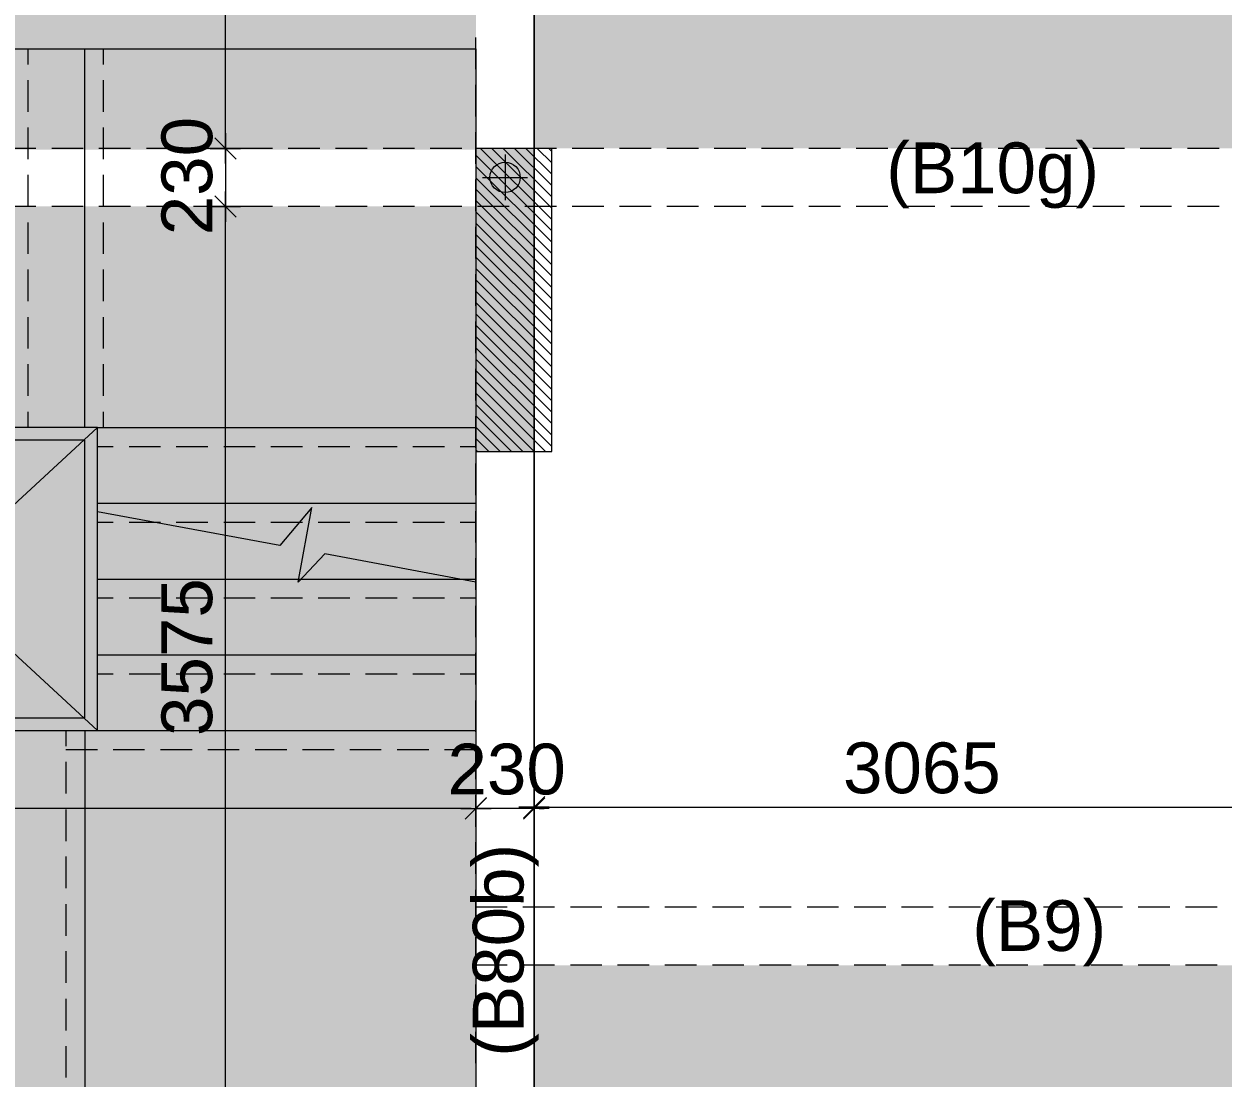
# Model space of a CAD drawing. Header units: millimetres. Extents: x -1303 to 98744, y -1303 to 90097.
# Drawn here: x 43673 to 48424, y 21506 to 25680 of the extents above; entities that cross this region are included whole.
import ezdxf

# ---------------------------------------------------------------- set-up
doc = ezdxf.new("R2010")
doc.units = ezdxf.units.MM
doc.layers.add('PDF_Geometry', color=7, linetype='Continuous')
doc.layers.add('PDF_Text', color=7, linetype='Continuous')
doc.layers.add('PDF_Solid Fills', color=192, linetype='Continuous', true_color=0xc2c0c0c0)
doc.styles.add('PDF ArialMT', font='arial.ttf')

msp = doc.modelspace()

# ---------------------------------------------------------------- hatches: boundary and pattern name
at = {"layer": 'PDF_Solid Fills', "true_color": 0x0000b2}
h = msp.add_hatch(color=33, dxfattribs=at)
h.paths.add_polyline_path([(22404.2843, 31942.72087), (22404.2843, 32112.74047), (19209.26177, 32112.74047), (19209.26177, 30922.67974), (22404.2843, 30922.67974), (22404.2843, 31642.7072), (21409.2932, 31642.7072), (21409.2932, 31942.72087)], flags=0)
h.paths.add_polyline_path([(11529.29261, 29607.70354), (11529.29261, 32397.68983), (12814.30857, 32397.68983), (12814.30857, 29607.70354)], flags=0)
h.paths.add_polyline_path([(12814.30857, 32627.71257), (12814.30857, 34142.75024), (8234.23832, 34142.75024), (8234.23832, 32627.71257)], flags=0)
h.paths.add_polyline_path([(12814.30857, 22167.74491), (12814.30857, 24957.72913), (11529.29261, 24957.72913), (11529.29261, 22167.74491)], flags=0)
h.paths.add_polyline_path([(8234.23832, 21937.72009), (8234.23832, 20422.68242), (12814.30857, 20422.68242), (12814.30857, 21937.72009)], flags=0)
h.paths.add_polyline_path([(21869.25605, 23642.75499), (21869.25605, 22452.69219), (19209.26177, 22452.69219), (19209.26177, 23642.75499)], flags=0)
h.paths.add_polyline_path([(23229.25373, 22452.69219), (23229.25373, 23642.75499), (25959.23687, 23642.75499), (25959.23687, 22452.69219)], flags=0)
h.paths.add_polyline_path([(32354.27376, 21952.6997), (32354.27376, 20422.68242), (36934.25928, 20422.68242), (36934.25928, 21952.6997)], flags=0)
h.paths.add_polyline_path([(33639.29074, 24957.72913), (33639.29074, 22182.72451), (32354.27376, 22182.72451), (32354.27376, 24957.72913)], flags=0)
h.paths.add_polyline_path([(26964.2984, 30922.67974), (26964.2984, 32112.74047), (30159.32092, 32112.74047), (30159.32092, 30922.67974)], flags=0)
h.paths.add_polyline_path([(28349.2614, 32342.68057), (28349.2614, 33242.7154), (27564.23691, 33242.7154), (27564.23691, 32342.68057)], flags=0)
h.paths.add_polyline_path([(40634.2682, 32627.71257), (40634.2682, 34142.75024), (36554.27309, 34142.75024), (36554.27309, 32627.71257)], flags=0)
h.paths.add_polyline_path([(36554.27309, 29607.70354), (36554.27309, 32397.68983), (37839.28802, 32397.68983), (37839.28802, 29607.70354)], flags=0)
h.paths.add_polyline_path([(41994.26382, 34142.75024), (41994.26382, 32627.71257), (46074.25892, 32627.71257), (46074.25892, 34142.75024)], flags=0)
h.paths.add_polyline_path([(46074.25892, 32397.68983), (46074.25892, 29607.70354), (44789.244, 29607.70354), (44789.244, 32397.68983)], flags=0)
h.paths.add_polyline_path([(45694.27273, 20422.68242), (45694.27273, 21952.6997), (50274.26033, 21952.6997), (50274.26033, 20422.68242)], flags=0)
h.paths.add_polyline_path([(48989.24127, 22182.72451), (48989.24127, 24957.72913), (50274.26033, 24957.72913), (50274.26033, 22182.72451)], flags=0)
h.paths.add_polyline_path([(52469.2958, 32112.74047), (52469.2958, 30922.67974), (55664.23361, 30922.67974), (55664.23361, 32112.74047)], flags=0)
h.paths.add_polyline_path([(55064.29717, 32342.68057), (55064.29717, 33242.7154), (54439.30655, 33242.7154), (54439.30655, 32342.68057)], flags=0)
h.paths.add_polyline_path([(63419.27024, 30922.67974), (63419.27024, 32112.74047), (60524.25933, 32112.74047), (60524.25933, 31222.69135), (60224.24978, 31222.69135), (60224.24978, 30922.67974)], flags=0)
h.paths.add_polyline_path([(60819.28118, 23642.75499), (60819.28118, 22452.69219), (63419.27024, 22452.69219), (63419.27024, 23642.75499)], flags=0)
h.paths.add_polyline_path([(56669.29721, 23642.75499), (56669.29721, 22452.69219), (59359.2507, 22452.69219), (59359.2507, 23642.75499)], flags=0)
h.paths.add_polyline_path([(71099.24354, 29607.70354), (71099.24354, 32397.68983), (69814.31126, 32397.68983), (69814.31126, 29607.70354)], flags=0)
h.paths.add_polyline_path([(71099.24354, 22167.74491), (71099.24354, 24957.72913), (69814.31126, 24957.72913), (69814.31126, 22167.74491)], flags=0)
h.paths.add_polyline_path([(69814.31126, 21937.72009), (69814.31126, 20422.68242), (74394.29472, 20422.68242), (74394.29472, 21937.72009)], flags=0)
h.paths.add_polyline_path([(69814.31126, 34142.75024), (69814.31126, 32627.71257), (74394.29472, 32627.71257), (74394.29472, 34142.75024)], flags=0)
at = {"layer": 'PDF_Solid Fills', "true_color": 0x00007f}
h = msp.add_hatch(color=254, dxfattribs=at)
h.paths.add_polyline_path([(31469.30117, 29377.68079), (31469.30117, 25187.75188), (33129.31253, 25187.75188), (33129.31253, 29377.68079)], flags=0)
h.paths.add_polyline_path([(33359.25057, 25187.75188), (33359.25057, 29377.68079), (36934.25928, 29377.68079), (36934.25928, 25187.75188)], flags=0)
h.paths.add_polyline_path([(37164.2841, 25187.75188), (37164.2841, 29377.68079), (40934.27775, 29377.68079), (40934.27775, 25187.75188)], flags=0)
h.paths.add_polyline_path([(41164.30255, 25182.67534), (41164.30255, 29377.68079), (45464.24791, 29377.68079), (45464.24791, 25182.67534)], flags=0)
h.paths.add_polyline_path([(45694.27273, 29377.68079), (45694.27273, 25187.75188), (49039.2587, 25187.75188), (49039.2587, 29377.68079)], flags=0)
h.paths.add_polyline_path([(49269.28352, 25187.75188), (49269.28352, 29377.68079), (51159.31349, 29377.68079), (51159.31349, 25187.75188)], flags=0)
h.paths.add_polyline_path([(41164.30255, 21382.72041), (41164.30255, 24957.72913), (45464.24791, 24957.72913), (45464.24791, 21382.72041)], flags=0)
h.paths.add_polyline_path([(37164.2841, 24957.72913), (37164.2841, 21382.72041), (40934.27775, 21382.72041), (40934.27775, 24957.72913)], flags=0)
h.paths.add_polyline_path([(40934.27775, 19182.68898), (40934.27775, 21152.69766), (37164.2841, 21152.69766), (37164.2841, 18512.67482), (40864.28888, 18512.67482), (40864.28888, 19182.68898)], flags=0)
h.paths.add_polyline_path([(41164.30255, 21152.69766), (41164.30255, 18512.67482), (43234.25726, 18512.67482), (43234.25726, 21152.69766)], flags=0)
h.paths.add_polyline_path([(41164.30255, 18282.73679), (45464.24791, 18282.73679), (45464.24791, 15760.43508), (41164.30255, 15663.95813)], flags=0)
h.paths.add_polyline_path([(37164.2841, 18282.73679), (40934.27775, 18282.73679), (40934.27775, 15658.79481), (37164.2841, 15574.16518)], flags=0)
h.paths.add_polyline_path([(12814.30857, 29377.68079), (12814.30857, 25187.75188), (8234.23832, 25187.75188), (8234.23832, 29377.68079)], flags=0)
h.paths.add_polyline_path([(13044.24764, 25187.75188), (13044.24764, 29377.68079), (15954.23712, 29377.68079), (15954.23712, 25187.75188)], flags=0)
h.paths.add_polyline_path([(16184.2609, 29377.68079), (16184.2609, 25187.75188), (18909.25016, 25187.75188), (18909.25016, 29377.68079)], flags=0)
h.paths.add_polyline_path([(66559.28558, 25187.75188), (66559.28558, 29377.68079), (63649.29506, 29377.68079), (63649.29506, 25187.75188)], flags=0)
h.paths.add_polyline_path([(66789.30626, 25187.75188), (66789.30626, 29377.68079), (69584.28231, 29377.68079), (69584.28231, 25187.75188)], flags=0)
h.paths.add_polyline_path([(69814.31126, 29377.68079), (69814.31126, 25187.75188), (74394.29472, 25187.75188), (74394.29472, 29377.68079)], flags=0)

# ---------------------------------------------------------------- linework, layer by layer
at = {"layer": 'PDF_Geometry', "color": 9, "lineweight": 0, "true_color": 0xc0c0c0}
for points in [[(46073.83743, 29377.25722), (45693.85123, 29377.25722), (45693.85123, 18282.31322), (45693.85123, 29607.44939)], [(41163.62486, 18282.31322), (41163.62486, 25582.46561), (45463.65699, 25582.46561), (45463.65699, 21382.29685)], [(43688.97208, 25519.83845), (43688.97208, 25582.46561)], [(43914.08771, 24081.98192), (43914.08771, 25582.46561)], [(43988.56426, 25519.83845), (43988.56426, 25582.46561)], [(43688.97208, 25331.96109), (43688.97208, 25457.21335)], [(43988.56426, 25331.96109), (43988.56426, 25457.21335)], [(43688.97208, 25144.93086), (43688.97208, 25270.18105)], [(43988.56426, 25144.93086), (43988.56426, 25270.18105)], [(43688.97208, 24957.05143), (43688.97208, 25082.30369)], [(43988.56426, 24957.05143), (43988.56426, 25082.30369)], [(43688.97208, 24770.0212), (43688.97208, 24894.42634)], [(43988.56426, 24770.0212), (43988.56426, 24894.42634)], [(43688.97208, 24582.14385), (43688.97208, 24707.39403)], [(43988.56426, 24582.14385), (43988.56426, 24707.39403)], [(43688.97208, 24395.11154), (43688.97208, 24519.51668)], [(43988.56426, 24395.11154), (43988.56426, 24519.51668)], [(43688.97208, 24207.23419), (43688.97208, 24332.48645)], [(43988.56426, 24207.23419), (43988.56426, 24332.48645)], [(43688.97208, 24081.98192), (43688.97208, 24144.60702)], [(43988.56426, 24081.98192), (43988.56426, 24144.60702)], [(41163.62486, 24081.98192), (42664.11061, 24081.98192), (43964.01837, 22881.93341), (45463.65699, 22881.93341)], [(41163.62486, 22881.93341), (42664.11061, 22881.93341), (43964.01837, 24081.98192), (45463.65699, 24081.98192)], [(43964.01837, 24007.50744), (44026.64759, 24007.50744)], [(44089.27269, 24007.50744), (44213.67576, 24007.50744)], [(44276.30499, 24007.50744), (44401.55518, 24007.50744)], [(44464.18028, 24007.50744), (44588.58749, 24007.50744)], [(44651.21258, 24007.50744), (44776.46278, 24007.50744)], [(44839.092, 24007.50744), (44963.49507, 24007.50744)], [(45026.12018, 24007.50744), (45151.3745, 24007.50744)], [(45213.9996, 24007.50744), (45339.24979, 24007.50744)], [(45401.0319, 24007.50744), (45463.65699, 24007.50744)], [(43964.01837, 23782.39388), (45463.65699, 23782.39388)], [(45463.65699, 23470.10931), (44864.48089, 23581.82), (44758.69386, 23470.10931), (44813.70311, 23765.46795), (44686.75868, 23614.8268), (43964.01837, 23748.54203)], [(43964.01837, 23707.07227), (44026.64759, 23707.07227)], [(44089.27269, 23707.07227), (44213.67576, 23707.07227)], [(44276.30499, 23707.07227), (44401.55518, 23707.07227)], [(44464.18028, 23707.07227), (44588.58749, 23707.07227)], [(44651.21258, 23707.07227), (44776.46278, 23707.07227)], [(44839.092, 23707.07227), (44963.49507, 23707.07227)], [(45026.12018, 23707.07227), (45151.3745, 23707.07227)], [(45213.9996, 23707.07227), (45339.24979, 23707.07227)], [(45401.0319, 23707.07227), (45463.65699, 23707.07227)], [(43964.01837, 23481.9587), (45463.65699, 23481.9587)], [(43964.01837, 23407.48422), (44026.64759, 23407.48422)], [(44089.27269, 23407.48422), (44213.67576, 23407.48422)], [(44276.30499, 23407.48422), (44401.55518, 23407.48422)], [(44464.18028, 23407.48422), (44588.58749, 23407.48422)], [(44651.21258, 23407.48422), (44776.46278, 23407.48422)], [(44839.092, 23407.48422), (44963.49507, 23407.48422)], [(45026.12018, 23407.48422), (45151.3745, 23407.48422)], [(45213.9996, 23407.48422), (45339.24979, 23407.48422)], [(45401.0319, 23407.48422), (45463.65699, 23407.48422)], [(43964.01837, 23182.36858), (45463.65699, 23182.36858)], [(43964.01837, 23107.04905), (44026.64759, 23107.04905)], [(44089.27269, 23107.04905), (44213.67576, 23107.04905)], [(44276.30499, 23107.04905), (44401.55518, 23107.04905)], [(44464.18028, 23107.04905), (44588.58749, 23107.04905)], [(44651.21258, 23107.04905), (44776.46278, 23107.04905)], [(44839.092, 23107.04905), (44963.49507, 23107.04905)], [(45026.12018, 23107.04905), (45151.3745, 23107.04905)], [(45213.9996, 23107.04905), (45339.24979, 23107.04905)], [(45401.0319, 23107.04905), (45463.65699, 23107.04905)], [(43838.76817, 22881.93341), (43838.76817, 22820.15337)], [(43914.08771, 22881.93341), (43914.08771, 21382.29685)], [(43838.76817, 22807.45892), (43964.01837, 22807.45892)], [(44026.64759, 22807.45892), (44151.05066, 22807.45892)], [(44213.67576, 22807.45892), (44338.93009, 22807.45892)], [(44401.55518, 22807.45892), (44525.96239, 22807.45892)], [(44588.58749, 22807.45892), (44713.83768, 22807.45892)], [(44776.46278, 22807.45892), (44901.71711, 22807.45892)], [(44963.49507, 22807.45892), (45088.7494, 22807.45892)], [(45151.3745, 22807.45892), (45276.62469, 22807.45892)], [(45339.24979, 22807.45892), (45463.65699, 22807.45892)], [(43838.76817, 22757.52827), (43838.76817, 22632.27601)], [(43838.76817, 22569.65092), (43838.76817, 22444.39866)], [(43838.76817, 22382.61862), (43838.76817, 22257.36635)], [(43838.76817, 22194.74126), (43838.76817, 22069.489)], [(43838.76817, 22007.70896), (43838.76817, 21882.45877)], [(43838.76817, 21819.8316), (43838.76817, 21694.57934)], [(43838.76817, 21631.95425), (43838.76817, 21507.54911)]]:
    msp.add_lwpolyline(points, dxfattribs=at)
at = {"layer": 'PDF_Geometry', "color": 122, "lineweight": 0, "true_color": 0x00b88a}
for points in [[(44470.95313, 25227.02118), (44470.95313, 25207.55595), (44470.95313, 29356.94694), (44470.95313, 29337.48171)], [(44470.95313, 25187.24567), (44470.95313, 24957.05143)], [(44470.95313, 21422.07236), (44470.95313, 21402.60713), (44470.95313, 24937.58828), (44470.95313, 24917.27592)], [(45421.34218, 22531.56759), (45505.97181, 22616.19721)], [(45421.34218, 22530.72046), (45505.97181, 22615.35009)], [(45463.65699, 22633.96819), (45463.65699, 22513.79454)], [(45463.65699, 22633.12314), (45463.65699, 22512.94948)], [(45736.16604, 22620.42869), (45651.53641, 22534.95194)], [(45736.16604, 22615.35009), (45651.53641, 22530.72046)], [(45693.85123, 22518.02602), (45693.85123, 22637.35462)], [(45693.85123, 22512.94948), (45693.85123, 22633.12314)], [(45444.19383, 22573.8824), (41183.93514, 22573.8824), (41204.24956, 22573.8824)], [(45403.56913, 22573.8824), (45523.74486, 22573.8824)], [(45403.56913, 22573.03527), (45523.74486, 22573.03527)], [(45444.19383, 22573.03527), (45423.87942, 22573.03527)], [(45693.85123, 22573.03527), (45463.65699, 22573.03527)], [(45753.93496, 22578.11388), (45633.76337, 22578.11388)], [(45753.93496, 22573.03527), (45633.76337, 22573.03527)], [(45714.16152, 22578.11388), (48738.82353, 22578.11388), (48718.51325, 22578.11388)], [(45714.16152, 22573.03527), (45733.62467, 22573.03527)]]:
    msp.add_lwpolyline(points, dxfattribs=at)
at = {"layer": 'PDF_Geometry', "color": 157, "lineweight": 0, "true_color": 0x3f5f7f}
for points in [[(45463.65699, 25501.22034), (45463.65699, 25626.4726)], [(45693.85123, 25503.75965), (45693.85123, 25629.01191)], [(45463.65699, 25314.19011), (45463.65699, 25438.59525)], [(45693.85123, 25316.72734), (45693.85123, 25441.13455)], [(45463.65699, 25126.31068), (45463.65699, 25251.56294)], [(45693.85123, 25128.84999), (45693.85123, 25254.10225)], [(43720.28669, 25187.24567), (43595.0365, 25187.24567)], [(43907.319, 25187.24567), (43782.91179, 25187.24567)], [(44095.19429, 25187.24567), (43969.94409, 25187.24567)], [(44282.22658, 25187.24567), (44157.82351, 25187.24567)], [(44470.10601, 25187.24567), (44344.85169, 25187.24567)], [(44657.9813, 25187.24567), (44532.73111, 25187.24567)], [(44845.0136, 25187.24567), (44719.76341, 25187.24567)], [(45032.89303, 25187.24567), (44907.6387, 25187.24567)], [(45219.92532, 25187.24567), (45095.51812, 25187.24567)], [(45407.80061, 25187.24567), (45282.55042, 25187.24567)], [(45594.83291, 25187.24567), (45470.42571, 25187.24567)], [(45782.71234, 25187.24567), (45657.45801, 25187.24567)], [(45969.74051, 25187.24567), (45845.33744, 25187.24567)], [(46157.61993, 25187.24567), (46032.36973, 25187.24567)], [(46345.49935, 25187.24567), (46220.24502, 25187.24567)], [(46532.52752, 25187.24567), (46407.27733, 25187.24567)], [(46720.40694, 25187.24567), (46595.15675, 25187.24567)], [(46907.43925, 25187.24567), (46782.18492, 25187.24567)], [(47095.31454, 25187.24567), (46970.06434, 25187.24567)], [(47282.34683, 25187.24567), (47157.94376, 25187.24567)], [(47470.22626, 25187.24567), (47344.97194, 25187.24567)], [(47657.25856, 25187.24567), (47532.85136, 25187.24567)], [(47845.13385, 25187.24567), (47719.88366, 25187.24567)], [(48033.01328, 25187.24567), (47907.75895, 25187.24567)], [(48220.04557, 25187.24567), (48094.79124, 25187.24567)], [(48407.92086, 25187.24567), (48282.67067, 25187.24567)], [(45463.65699, 24939.28045), (45463.65699, 25063.68559)], [(45693.85123, 24941.81976), (45693.85123, 25066.22489)], [(43720.28669, 24957.05143), (43595.0365, 24957.05143)], [(43907.319, 24957.05143), (43782.91179, 24957.05143)], [(44095.19429, 24957.05143), (43969.94409, 24957.05143)], [(44282.22658, 24957.05143), (44157.82351, 24957.05143)], [(44470.10601, 24957.05143), (44344.85169, 24957.05143)], [(44657.9813, 24957.05143), (44532.73111, 24957.05143)], [(44845.0136, 24957.05143), (44719.76341, 24957.05143)], [(45032.89303, 24957.05143), (44907.6387, 24957.05143)], [(45219.92532, 24957.05143), (45095.51812, 24957.05143)], [(45407.80061, 24957.05143), (45282.55042, 24957.05143)], [(45594.83291, 24957.05143), (45470.42571, 24957.05143)], [(45782.71234, 24957.05143), (45657.45801, 24957.05143)], [(45969.74051, 24957.05143), (45845.33744, 24957.05143)], [(46157.61993, 24957.05143), (46032.36973, 24957.05143)], [(46345.49935, 24957.05143), (46220.24502, 24957.05143)], [(46532.52752, 24957.05143), (46407.27733, 24957.05143)], [(46720.40694, 24957.05143), (46595.15675, 24957.05143)], [(46907.43925, 24957.05143), (46782.18492, 24957.05143)], [(47095.31454, 24957.05143), (46970.06434, 24957.05143)], [(47282.34683, 24957.05143), (47157.94376, 24957.05143)], [(47470.22626, 24957.05143), (47344.97194, 24957.05143)], [(47657.25856, 24957.05143), (47532.85136, 24957.05143)], [(47845.13385, 24957.05143), (47719.88366, 24957.05143)], [(48033.01328, 24957.05143), (47907.75895, 24957.05143)], [(48220.04557, 24957.05143), (48094.79124, 24957.05143)], [(48407.92086, 24957.05143), (48282.67067, 24957.05143)], [(45463.65699, 24751.4031), (45463.65699, 24876.65329)], [(45693.85123, 24753.94033), (45693.85123, 24879.19259)], [(45463.65699, 24564.37079), (45463.65699, 24688.77593)], [(45693.85123, 24566.9101), (45693.85123, 24691.31523)], [(45463.65699, 24376.49344), (45463.65699, 24501.7457)], [(45693.85123, 24379.03274), (45693.85123, 24504.28293)], [(45463.65699, 24188.61608), (45463.65699, 24313.86627)], [(45693.85123, 24191.15331), (45693.85123, 24316.40557)], [(45463.65699, 24001.58378), (45463.65699, 24126.83604)], [(45693.85123, 24004.12308), (45693.85123, 24129.37534)], [(45463.65699, 23813.70642), (45463.65699, 23938.95869)], [(45693.85123, 23816.24573), (45693.85123, 23941.49592)], [(45693.85123, 23629.21342), (45693.85123, 23753.61856)], [(45463.65699, 23626.67412), (45463.65699, 23751.07926)], [(45463.65699, 23438.79677), (45463.65699, 23564.04903)], [(45693.85123, 23441.33607), (45693.85123, 23566.58833)], [(45463.65699, 23251.76446), (45463.65699, 23376.17167)], [(45693.85123, 23254.30377), (45693.85123, 23378.7089)], [(45463.65699, 23063.88711), (45463.65699, 23189.13937)], [(45693.85123, 23066.42641), (45693.85123, 23191.67867)], [(45463.65699, 22876.85688), (45463.65699, 23001.26201)], [(45693.85123, 22879.39411), (45693.85123, 23003.80132)], [(45463.65699, 22688.97745), (45463.65699, 22814.22971)], [(45693.85123, 22691.51675), (45693.85123, 22816.76901)], [(45463.65699, 22501.10009), (45463.65699, 22626.35235)], [(45693.85123, 22503.6394), (45693.85123, 22628.89166)], [(45463.65699, 22314.06986), (45463.65699, 22439.32005)], [(45693.85123, 22316.60709), (45693.85123, 22441.85935)], [(45463.65699, 22126.19043), (45463.65699, 22251.44269)], [(45693.85123, 22128.72974), (45693.85123, 22253.982)], [(45587.21708, 22182.04682), (45463.65699, 22182.04682)], [(45775.09237, 22182.04682), (45649.84217, 22182.04682)], [(45962.97179, 22182.04682), (45837.72159, 22182.04682)], [(46150.00409, 22182.04682), (46024.74977, 22182.04682)], [(46337.87938, 22182.04682), (46212.62919, 22182.04682)], [(46524.91168, 22182.04682), (46400.50861, 22182.04682)], [(46712.79111, 22182.04682), (46587.53678, 22182.04682)], [(46899.8234, 22182.04682), (46775.4162, 22182.04682)], [(47087.69869, 22182.04682), (46962.4485, 22182.04682)], [(47274.731, 22182.04682), (47150.32379, 22182.04682)], [(47462.61042, 22182.04682), (47337.35609, 22182.04682)], [(47650.48571, 22182.04682), (47525.23552, 22182.04682)], [(47837.51801, 22182.04682), (47712.26781, 22182.04682)], [(48025.39743, 22182.04682), (47900.1431, 22182.04682)], [(48212.4256, 22182.04682), (48088.02253, 22182.04682)], [(48400.30502, 22182.04682), (48275.05483, 22182.04682)], [(45463.65699, 21939.1602), (45463.65699, 22063.56534)], [(45693.85123, 21941.69951), (45693.85123, 22066.10464)], [(45587.21708, 21952.6997), (45463.65699, 21952.6997)], [(45775.09237, 21952.6997), (45649.84217, 21952.6997)], [(45962.97179, 21952.6997), (45837.72159, 21952.6997)], [(46150.00409, 21952.6997), (46024.74977, 21952.6997)], [(46337.87938, 21952.6997), (46212.62919, 21952.6997)], [(46524.91168, 21952.6997), (46400.50861, 21952.6997)], [(46712.79111, 21952.6997), (46587.53678, 21952.6997)], [(46899.8234, 21952.6997), (46775.4162, 21952.6997)], [(47087.69869, 21952.6997), (46962.4485, 21952.6997)], [(47274.731, 21952.6997), (47150.32379, 21952.6997)], [(47462.61042, 21952.6997), (47337.35609, 21952.6997)], [(47650.48571, 21952.6997), (47525.23552, 21952.6997)], [(47837.51801, 21952.6997), (47712.26781, 21952.6997)], [(48025.39743, 21952.6997), (47900.1431, 21952.6997)], [(48212.4256, 21952.6997), (48088.02253, 21952.6997)], [(48400.30502, 21952.6997), (48275.05483, 21952.6997)], [(45463.65699, 21751.28285), (45463.65699, 21876.53304)], [(45693.85123, 21753.82008), (45693.85123, 21879.07234)], [(45463.65699, 21564.25054), (45463.65699, 21688.65568)], [(45693.85123, 21566.78985), (45693.85123, 21691.19498)]]:
    msp.add_lwpolyline(points, dxfattribs=at)
at = {"layer": 'PDF_Geometry', "color": 122, "lineweight": 0, "true_color": 0x00b88a}
for points in [[(44513.26794, 25144.93086), (44428.63832, 25229.56049)], [(44470.95313, 25127.15781), (44470.95313, 25247.33146)], [(44410.86527, 25187.24567), (44531.03686, 25187.24567)], [(44428.63832, 24999.36624), (44513.26794, 24914.73662)], [(44470.95313, 25017.13929), (44470.95313, 24896.96564)], [(44531.03686, 24957.05143), (44410.86527, 24957.05143)]]:
    msp.add_lwpolyline(points, close=True, dxfattribs=at)
at = {"layer": 'PDF_Geometry', "lineweight": 0}
for points in [[(44470.95313, 25187.24567), (44443.87, 25187.24567)], [(44470.95313, 24957.05143), (44443.87, 24957.05143)]]:
    msp.add_lwpolyline(points, close=True, dxfattribs=at)
at = {"layer": 'PDF_Geometry', "color": 5, "lineweight": 0}
for points in [[(45463.65699, 23987.19716), (45764.09217, 23987.19716), (45764.09217, 25187.24528), (45463.65699, 25187.24528)], [(45463.65699, 23987.19716), (45693.84959, 23987.19716), (45693.84959, 25187.24528), (45463.65699, 25187.24528)]]:
    msp.add_lwpolyline(points, close=True, dxfattribs=at)
at = {"layer": 'PDF_Geometry', "lineweight": 0}
for points in [[(45482.27716, 25187.24567), (45764.09217, 24906.27366)], [(45527.12921, 25187.24567), (45764.09217, 24951.12777)], [(45571.98127, 25187.24567), (45764.09217, 24995.98189)], [(45616.83745, 25187.24567), (45764.09217, 25040.836)], [(45661.68949, 25187.24567), (45764.09217, 25085.69012)], [(45706.54567, 25187.24567), (45764.09217, 25130.54216)], [(45752.24485, 25187.24567), (45764.09217, 25175.39628)], [(45463.65699, 25161.00966), (45764.09217, 24860.57449)], [(45463.65699, 25116.15554), (45764.09217, 24815.72037)], [(45463.65699, 25071.30143), (45764.09217, 24770.86625)], [(45463.65699, 25026.44938), (45764.09217, 24726.01421)], [(45463.65699, 24981.59527), (45764.09217, 24681.16009)], [(45463.65699, 24936.74115), (45764.09217, 24636.30598)], [(45463.65699, 24891.88703), (45764.09217, 24591.45186)], [(45463.65699, 24847.03292), (45764.09217, 24546.59774)], [(45463.65699, 24802.18087), (45764.09217, 24501.7457)], [(45463.65699, 24756.47963), (45764.09217, 24456.89158)], [(45463.65699, 24711.62551), (45764.09217, 24412.03747)], [(45463.65699, 24666.77347), (45764.09217, 24367.18335)], [(45463.65699, 24621.91935), (45764.09217, 24322.32923)], [(45463.65699, 24577.06524), (45764.09217, 24277.47719)], [(45463.65699, 24532.21112), (45764.09217, 24232.62307)], [(45463.65699, 24487.35701), (45764.09217, 24187.76896)], [(45463.65699, 24442.50496), (45764.09217, 24142.91484)], [(45463.65699, 24397.65085), (45764.09217, 24098.06072)], [(45463.65699, 24352.79673), (45764.09217, 24052.36156)], [(45463.65699, 24307.94261), (45764.09217, 24007.50744)], [(45463.65699, 24263.0885), (45739.55041, 23987.19716)], [(45463.65699, 24218.23645), (45694.69422, 23987.19716)], [(45463.65699, 24173.38234), (45649.84217, 23987.19716)], [(45463.65699, 24128.52822), (45604.99012, 23987.19716)], [(45463.65699, 24083.6741), (45560.13394, 23987.19716)], [(45463.65699, 24038.81999), (45515.2819, 23987.19716)], [(45463.65699, 23993.96794), (45470.42571, 23987.19716)], [(45463.65699, 22573.8824), (45463.65699, 22512.94948), (45463.65699, 22573.03527)], [(45693.85123, 22576.4217), (45693.85123, 22576.4217)], [(45693.85123, 22512.94948), (45693.85123, 22573.03527)], [(45693.85123, 22512.94948), (45693.85123, 22512.94948)]]:
    msp.add_lwpolyline(points, dxfattribs=at)
at = {"layer": 'PDF_Geometry', "color": 20, "lineweight": 0, "true_color": 0xff4405}
for points in [[(45578.75412, 25162.70184), (45578.75412, 24982.44032)], [(45489.04588, 25072.14855), (45668.46234, 25072.14855)]]:
    msp.add_lwpolyline(points, dxfattribs=at)
at = {"layer": 'PDF_Geometry', "color": 9, "lineweight": 0, "true_color": 0xc0c0c0}
for points in [[(42664.11061, 22881.93341), (43964.02172, 22881.93341), (43964.02172, 24081.98154), (42664.11061, 24081.98154)], [(42714.04127, 22932.71119), (43914.08939, 22932.71119), (43914.08939, 24032.04998), (42714.04127, 24032.04998)]]:
    msp.add_lwpolyline(points, close=True, dxfattribs=at)
at = {"layer": 'PDF_Geometry', "color": 7, "lineweight": 0, "true_color": 0xffffff}
msp.add_circle((45579.29289, 25072.7069), 60.03573, dxfattribs=at)
at = {"layer": 'PDF_Geometry', "color": 20, "lineweight": 0, "true_color": 0xff4405}
msp.add_circle((45579.29445, 25072.75088), 60.03728, dxfattribs=at)
at = {"layer": 'PDF_Solid Fills', "lineweight": 0}
msp.add_solid([(45464.24791, 23987.70543), (45694.27273, 23987.70543), (45464.24791, 25187.75188), (45694.27273, 25187.75188)], dxfattribs=at)

# ---------------------------------------------------------------- texts
at = {"layer": 'PDF_Text', "char_height": 201.084641, "attachment_point": 4, "rotation": 90, "style": 'PDF ArialMT'}
for s, insert in [('230', (44319.54925, 24843.57538)), ('3575', (44319.54925, 22860.49575))]:
    msp.add_mtext(s, dxfattribs=dict(at, insert=insert))
at = {"layer": 'PDF_Text', "color": 6, "char_height": 201.084641, "attachment_point": 4, "style": 'PDF ArialMT'}
for s, insert in [('(B10g)', (47089.29052, 25080.28113)), ('(B9)', (47430.03023, 22079.18588))]:
    msp.add_mtext(s, dxfattribs=dict(at, insert=insert))
at = {"layer": 'PDF_Text', "char_height": 201.084641, "attachment_point": 4, "style": 'PDF ArialMT'}
for s, insert in [('230', (45350.9739, 22728.04458)), ('3065', (46918.03821, 22732.75603))]:
    msp.add_mtext(s, dxfattribs=dict(at, insert=insert))
at = {"layer": 'PDF_Text', "color": 6, "insert": (45581.78764, 21590.28083), "char_height": 201.084641, "attachment_point": 4, "rotation": 90, "style": 'PDF ArialMT'}
msp.add_mtext('(B80b)', dxfattribs=at)

doc.saveas('drawing.dxf')
